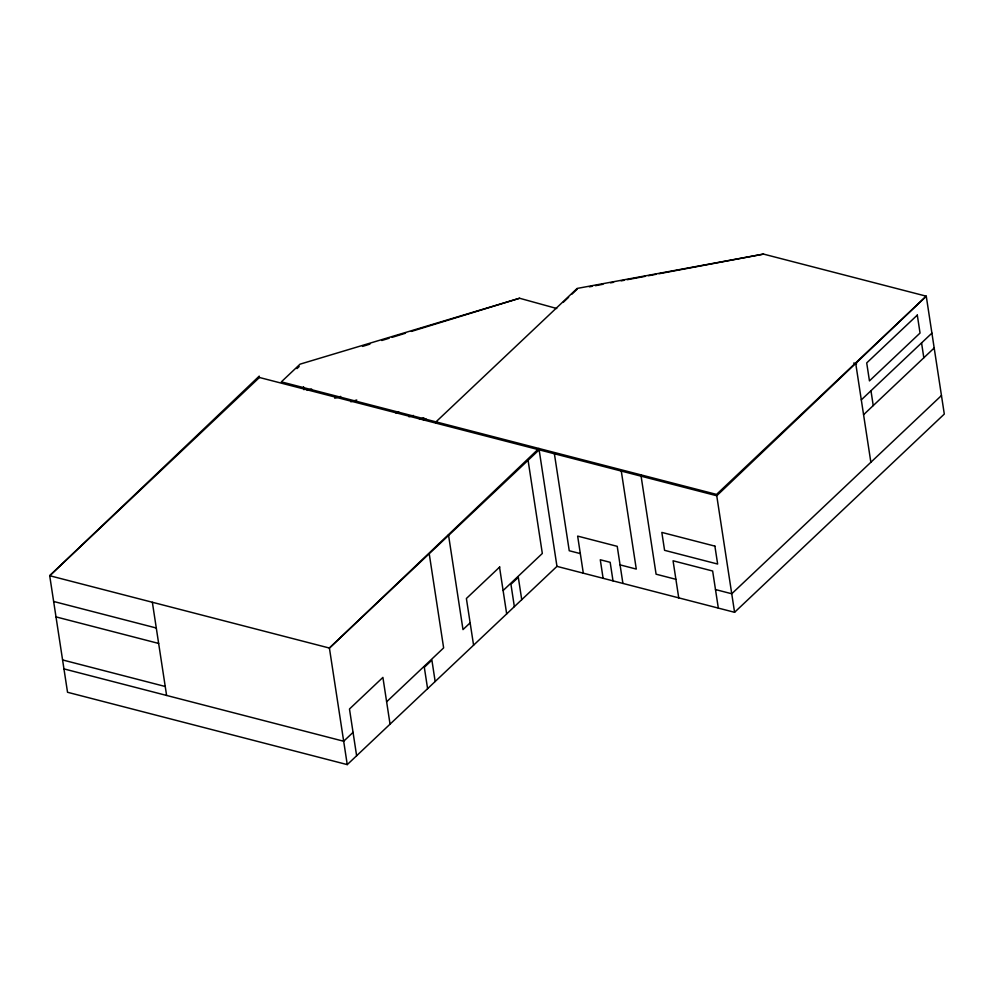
<?xml version="1.0" encoding="UTF-8"?>
<svg xmlns="http://www.w3.org/2000/svg" width="994" height="994" viewBox="0 0 994 994"><rect width="100%" height="100%" fill="white"/><g stroke="black" fill="none" stroke-linecap="round" stroke-linejoin="round"><path stroke-width="1.49" d="M539.133 449.822L329.412 648.051L49.7 575.712L259.422 377.484L259.21 376.142L49.7 575.712L67.53 692.271L347.254 764.61L556.963 566.369L734.578 612.304L716.749 495.745L926.259 296.187L763.516 254.091L577.141 288.434L435.981 421.866L436.192 423.195M296.97 368.612L299.169 366.537M563.2 302.375L568.605 297.268M571.848 294.212L577.241 289.105M499.808 566.903L466.385 598.5L473.579 645.193M353.044 732.379L343.675 741.238L63.964 668.9M503.113 590.535L542.326 553.459L528.075 460.272M386.629 701.789L443.635 647.902L429.222 553.708M470.15 622.84L462.993 629.6L448.468 534.648M861.301 399.874L931.912 333.139M863.575 414.722L934.186 347.987M941.467 395.525L731.746 593.766L715.481 589.554M734.578 612.304L944.3 414.063L926.259 296.187L716.537 494.416L281.339 381.87L300.076 364.152L519.564 298.25L556.727 308.5M419.505 419.331L423.891 417.791M362.499 346.409L369.917 344.135M381.771 340.507L389.176 338.233M392.133 337.326L405.477 333.226M411.404 331.412L519.564 298.25M307.183 390.356L311.631 389.014M334.754 398.209L340.681 396.42M350.807 401.787L356.747 399.998M395.972 413.069L398.942 412.187M408.956 416.784L413.405 415.455M423.407 420.064L426.376 419.17M589.355 286.831L592.387 286.26M595.418 285.688L602.985 284.272M610.564 282.843L613.584 282.284M621.163 280.855L624.195 280.283M627.214 279.712L645.392 276.295M648.423 275.736L655.99 274.307M659.022 273.735L763.516 254.091M853.697 363.058L856.617 363.816M259.422 377.484L716.749 495.745M580.322 553.608L569.239 550.738L554.391 453.761M620.057 564.878L636.284 569.077L621.287 471.057M675.908 579.316L656.09 574.197L640.894 474.846M53.639 601.469L156.294 628.009M55.999 616.889L158.655 643.441M62.585 659.941L165.24 686.494M921.562 342.93L923.824 357.778M870.968 390.741L873.241 405.602M855.648 362.922L870.856 462.272M718.327 608.092L712.648 571.016L673.062 560.778L678.74 597.866M622.903 583.416L617.224 546.34L577.651 536.101L583.316 573.19M613.012 580.869L610.167 562.318L600.277 559.759L603.109 578.297M556.963 566.369L538.922 448.48L329.412 648.051L347.254 764.61M521.738 599.68L518.309 577.315L510.941 584.286L514.358 606.638M499.535 567.164L506.679 613.894M435.161 681.499L431.893 660.128L424.314 667.297L427.594 688.668M390.046 724.141L382.901 677.411L349.478 709.008L356.622 755.738M303.518 386.703L303.99 389.723M152.355 602.265L166.607 695.452M917.3 315.098L866.706 362.922L869.452 380.876L920.046 333.052L917.3 315.098M714.897 546.128L661.83 532.411L664.576 550.328L717.643 564.045L714.897 546.128"/></g></svg>
